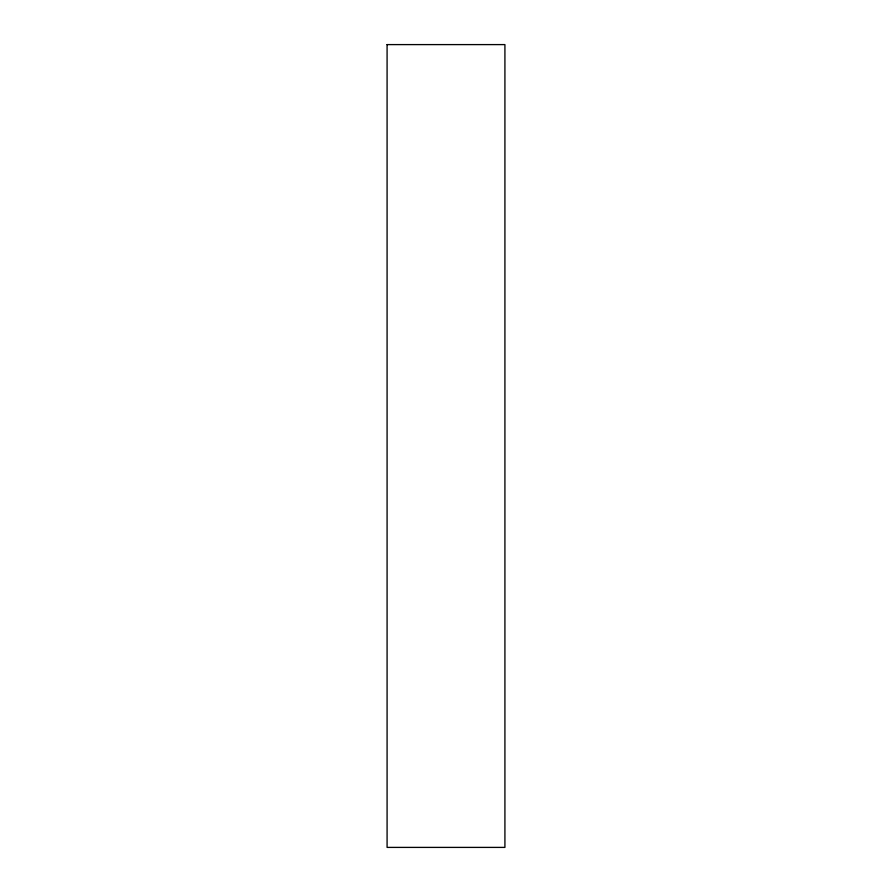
<?xml version="1.0" encoding="UTF-8"?>
<svg xmlns="http://www.w3.org/2000/svg" width="892" height="892" viewBox="0 0 892 892"><rect width="100%" height="100%" fill="white"/><g stroke="black" fill="none" stroke-linecap="round" stroke-linejoin="round"><path stroke-width="1.34" d="M387.083 44.6L387.083 847.4L504.917 847.4L504.917 44.6L387.083 44.6"/></g></svg>
